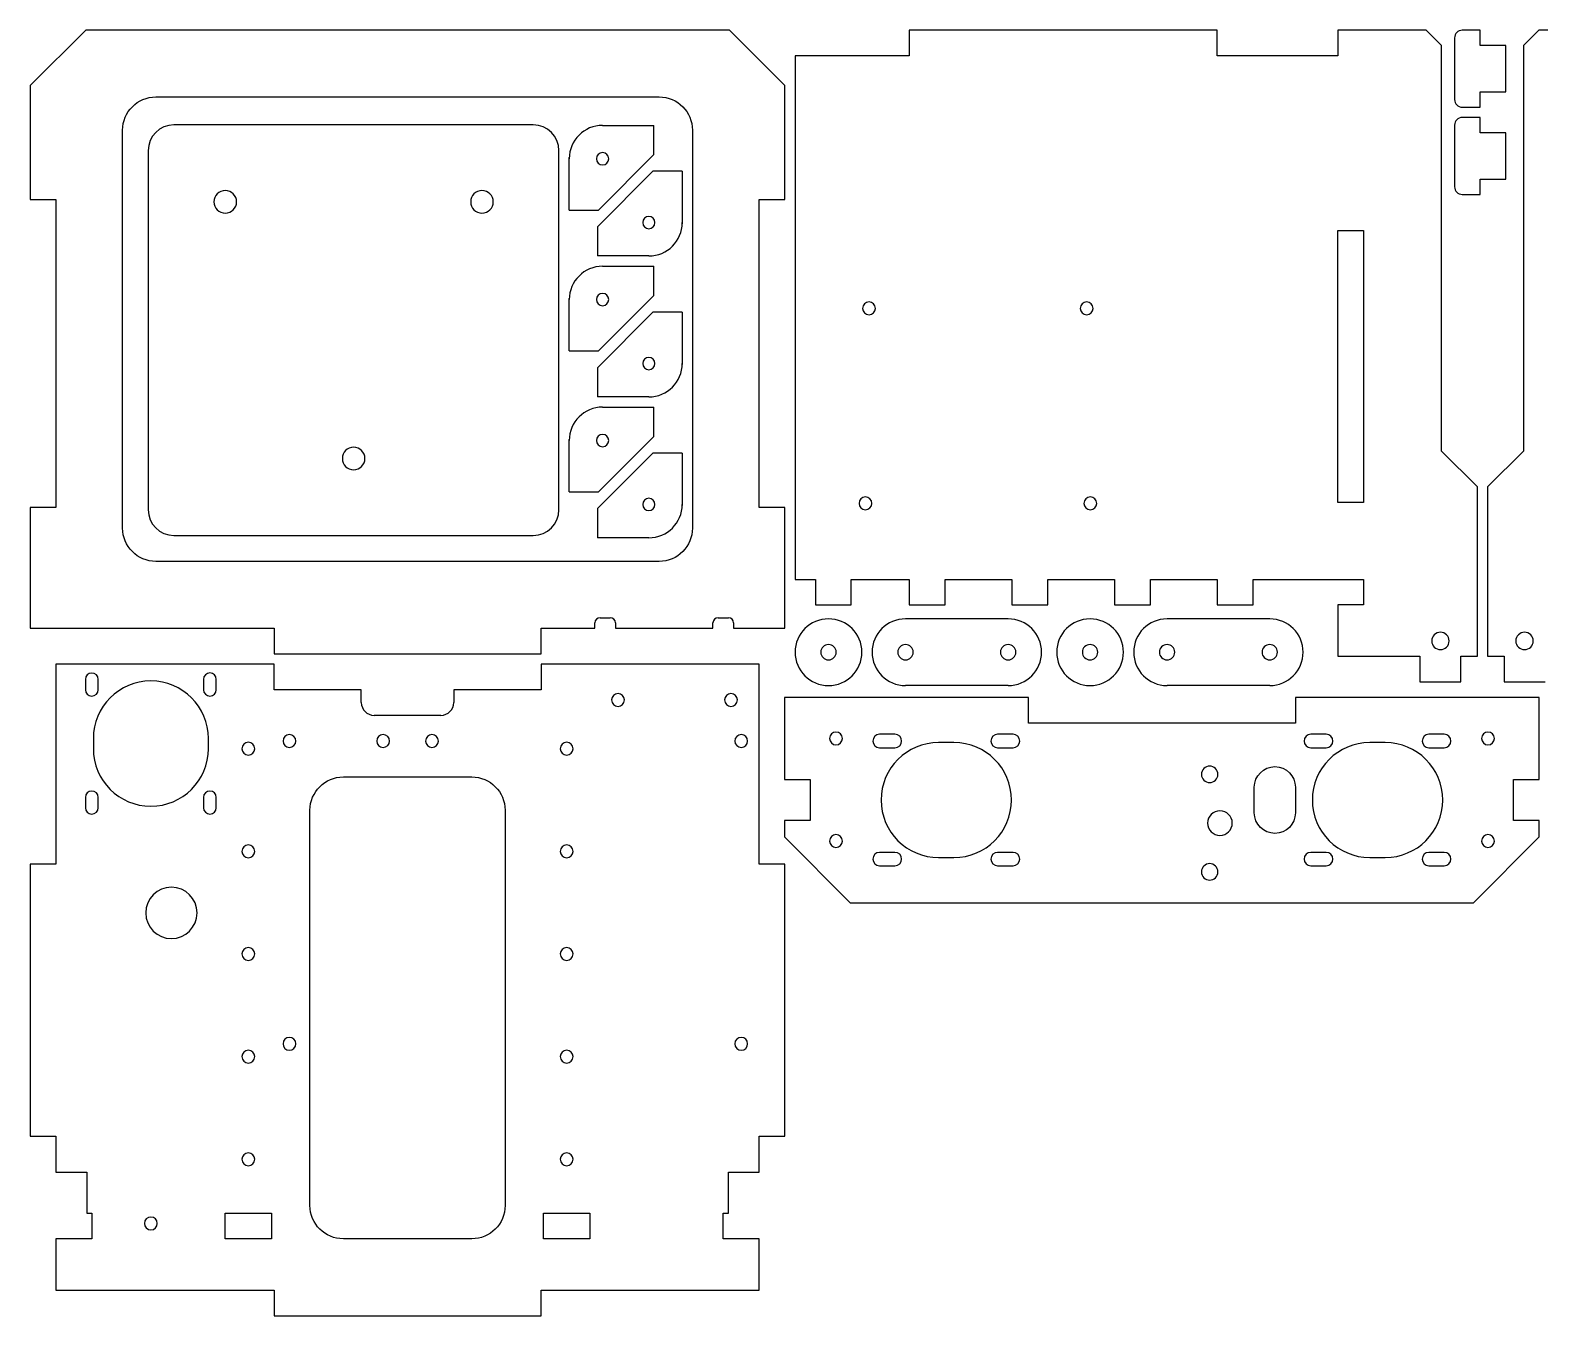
# Model space of a CAD drawing. Extents: x 0 to 517, y 0 to 251.
# Drawn here: x 0 to 294.1, y 0.1 to 250.6 of the extents above; entities that cross this region are included whole.
import ezdxf

# ---------------------------------------------------------------- set-up
doc = ezdxf.new("R2010")
doc.units = 0
doc.layers.add('Layer_1', color=7, linetype='CONTINUOUS')

msp = doc.modelspace()

# ---------------------------------------------------------------- linework, layer by layer
at = {"layer": 'Layer_1', "color": 7}
for points in [[(10.857497, 250.55161), (0.04954, 239.743653), (0.04953, 217.550328), (5.050433, 217.550328), (5.050433, 157.550503), (0.04953, 157.550501), (0.04953, 134.0508)], [(147.05048, 217.550328), (147.05048, 239.743643), (136.242522, 250.5516), (10.857497, 250.55161)], [(282.497947, 238.551642), (287.498851, 238.551642), (287.498851, 247.551618), (282.497947, 247.551618), (282.497947, 250.55023), (278.999106, 250.55023)], [(311.128088, 250.55161), (293.934293, 250.55161), (290.93568, 247.551618), (290.93568, 168.551393), (283.935241, 161.550955), (283.935241, 128.551051), (287.126782, 128.551051), (287.126782, 123.551524), (295.127678, 123.551524)], [(277.498421, 249.050919), (277.498421, 237.050961)], [(278.999106, 235.55165), (282.497947, 235.55165), (282.497947, 238.551642)], [(24.549697, 237.551181), (122.550323, 237.551181)], [(282.497947, 221.55077), (287.498851, 221.55077), (287.498851, 230.550746), (282.497947, 230.550746), (282.497947, 233.550738), (278.999106, 233.550738)], [(18.050862, 153.551432), (18.050862, 231.050977)], [(98.050167, 232.101037), (28.049909, 232.101037)], [(111.549436, 232.011467), (121.549872, 232.011467)], [(121.549872, 226.320164), (121.549872, 232.011467)], [(129.050538, 231.050977), (129.050538, 153.551432)], [(277.498421, 232.051427), (277.498421, 220.051469)], [(23.050386, 227.101514), (23.050386, 157.101261)], [(103.04969, 157.101261), (103.04969, 227.101514)], [(105.050611, 215.512206), (105.050611, 225.719343)], [(110.741905, 215.512206), (121.549862, 226.320164)], [(121.358322, 223.056961), (110.550365, 212.249004)], [(127.049616, 223.056961), (121.358312, 223.056961)], [(127.049616, 223.056961), (127.049616, 212.848454)], [(278.999106, 218.550778), (282.497947, 218.550778), (282.497947, 221.55077)], [(105.050611, 215.512206), (110.741905, 215.512206)], [(142.049576, 157.550501), (142.049576, 217.551698)], [(142.049576, 217.550328), (147.05048, 217.550328)], [(110.550365, 212.249004), (110.550365, 206.55632)], [(120.549412, 206.55633), (110.550355, 206.55633)], [(111.549436, 204.556799), (121.549872, 204.556799)], [(121.549872, 198.864114), (121.549872, 204.556799)], [(105.050611, 188.056154), (105.050611, 198.264667)], [(110.741905, 188.056154), (121.549862, 198.864114)], [(121.358322, 195.600919), (110.550365, 184.792957)], [(127.049616, 195.600919), (121.358312, 195.600919)], [(127.049616, 195.600919), (127.049616, 185.393783)], [(105.050611, 188.056154), (110.741905, 188.056154)], [(110.550365, 184.792957), (110.550365, 179.100277)], [(120.549412, 179.100277), (110.550355, 179.100277)], [(111.549436, 177.100742), (121.549872, 177.100742)], [(121.549872, 171.408062), (121.549872, 177.100742)], [(105.050611, 160.601479), (105.050611, 170.808616)], [(110.741905, 160.601479), (121.549862, 171.408062)], [(121.358322, 168.144866), (110.550365, 157.338284)], [(127.049616, 168.144866), (121.358312, 168.144866)], [(127.049616, 168.144866), (127.049616, 157.93773)], [(105.050611, 160.601479), (110.741905, 160.601479)], [(110.550365, 157.338283), (110.550365, 151.645603)], [(147.05048, 134.0508), (147.05048, 157.550501), (142.049576, 157.550501)], [(28.049909, 152.101734), (98.050167, 152.101734)], [(120.549412, 151.645603), (110.550355, 151.645603)], [(122.550323, 147.051222), (24.549697, 147.051222)], [(111.050585, 136.050334), (113.050117, 136.050334)], [(134.050061, 136.050334), (136.049592, 136.050334)], [(190.549663, 135.850519), (170.550186, 135.850519)], [(241.493015, 135.850518), (221.492155, 135.850518)], [(0.04953, 134.0508), (47.550542, 134.0508)], [(47.550542, 134.0508), (47.550542, 129.051274)], [(99.549478, 129.051274), (99.549478, 134.0508), (110.050135, 134.0508), (110.050135, 135.051256)], [(114.050577, 135.051256), (114.050577, 134.0508), (133.0496, 134.0508), (133.0496, 135.051256)], [(137.050043, 135.051256), (137.050043, 134.0508)], [(137.050043, 134.0508), (147.05048, 134.0508)], [(5.050433, 127.050361), (5.050433, 88.050476), (0.04953, 88.050475), (0.04953, 35.051089), (5.050433, 35.05109), (5.050433, 28.050651)], [(47.550542, 127.050361), (5.050433, 127.050361)], [(47.550542, 129.051274), (99.550848, 129.051274)], [(47.550542, 122.050835), (47.550542, 127.050361)], [(99.549478, 127.050361), (99.549478, 122.050835)], [(142.049576, 127.050361), (99.550848, 127.050361)], [(142.049576, 35.05109), (147.05048, 35.05109), (147.05048, 88.050476), (142.049576, 88.050475), (142.049576, 127.05036)], [(10.799617, 124.050369), (10.799617, 122.050835)], [(13.299379, 122.050835), (13.299379, 124.050369)], [(33.800473, 124.05037), (33.800473, 122.050835)], [(36.300235, 122.050835), (36.300235, 124.05037)], [(64.550034, 119.551072), (64.550034, 122.050835), (47.550542, 122.050835)], [(82.549976, 122.050835), (82.549976, 119.551072)], [(99.549478, 122.050835), (82.549986, 122.050835)], [(190.549663, 122.851475), (170.550186, 122.851475)], [(241.493015, 122.851475), (221.492155, 122.851475)], [(80.050214, 117.051309), (67.049795, 117.051309)], [(12.349908, 112.550633), (12.349908, 110.551099)], [(34.749934, 110.551099), (34.749934, 112.550633)], [(168.492764, 113.351274), (165.492772, 113.351274)], [(179.992512, 111.751371), (176.99252, 111.751371)], [(191.492243, 113.351274), (188.492252, 113.351274)], [(252.492523, 113.351274), (249.492532, 113.351274)], [(263.992259, 111.751371), (260.992268, 111.751371)], [(275.491996, 113.351274), (272.492005, 113.351274)], [(165.492772, 110.750914), (168.492764, 110.750914)], [(188.492252, 110.750914), (191.492243, 110.750914)], [(249.492532, 110.750914), (252.492523, 110.750914)], [(272.492005, 110.750914), (275.491996, 110.750914)], [(61.049811, 105.051343), (86.050198, 105.051343)], [(238.493024, 98.050905), (238.493024, 103.050431)], [(246.492541, 103.050431), (246.492541, 98.050905)], [(10.799617, 101.050896), (10.799617, 99.051362)], [(13.300759, 99.051362), (13.300759, 101.050896)], [(33.800473, 101.050896), (33.800473, 99.051362)], [(36.300235, 99.051362), (36.300235, 101.050896)], [(54.549597, 21.550441), (54.549597, 98.551132)], [(92.550403, 98.551132), (92.550403, 21.550441)], [(168.492774, 90.350423), (165.492782, 90.350423)], [(176.99252, 89.351345), (179.992512, 89.351345)], [(191.492243, 90.350423), (188.492252, 90.350423)], [(252.492523, 90.350423), (249.492532, 90.350423)], [(260.992268, 89.351345), (263.992259, 89.351345)], [(275.491997, 90.350422), (272.492006, 90.350422)], [(165.492782, 87.751441), (168.492774, 87.751441)], [(188.492252, 87.751441), (191.492243, 87.751441)], [(249.492532, 87.751441), (252.492523, 87.751441)], [(272.492006, 87.751441), (275.491997, 87.751441)], [(142.049576, 28.050651), (142.049576, 35.051091)], [(5.050433, 28.050651), (11.050417, 28.050651), (11.050417, 20.051135)], [(136.049592, 20.051135), (136.049592, 28.050651), (142.049576, 28.050651)], [(11.050417, 20.051135), (12.049498, 20.051135), (12.049498, 15.051608)], [(142.049576, 15.05023), (135.050512, 15.05023), (135.050522, 20.051134), (136.049602, 20.051135)], [(12.049498, 15.05023), (5.050443, 15.05023), (5.050433, 5.051178), (47.550542, 5.051177), (47.550542, 0.05027), (99.550848, 0.05028)], [(86.050198, 15.05023), (61.049811, 15.05023)], [(142.049576, 5.051177), (142.049576, 15.050229)], [(99.549478, 0.05028), (99.549478, 5.051179), (142.049576, 5.051177)]]:
    msp.add_lwpolyline(points, dxfattribs=at)
for points in [[(171.241966, 250.55161), (171.241966, 245.550707), (149.050021, 245.550707), (149.050021, 143.551006), (152.992594, 143.551006), (152.992594, 138.551479), (159.993029, 138.551479), (159.993029, 143.551006), (171.241966, 143.551006), (171.241966, 138.551479), (178.242401, 138.551479), (178.242401, 143.551006), (191.242822, 143.551006), (191.242822, 138.551479), (198.241882, 138.551479), (198.241882, 143.551006), (211.242304, 143.551006), (211.242304, 138.551479), (218.242743, 138.551479), (218.242743, 143.551006), (231.243164, 143.551006), (231.243164, 138.551479), (238.242223, 138.551479), (238.242223, 143.551006), (259.742392, 143.551006), (259.742392, 138.551479), (254.742865, 138.551479), (254.742865, 128.551051), (270.741898, 128.551051), (270.741898, 123.551524), (278.742794, 123.551524), (278.742794, 128.551051), (281.93571, 128.551051), (281.93571, 161.550955), (274.935272, 168.551393), (274.935272, 247.551618), (271.935282, 250.55161), (254.742865, 250.55161), (254.742865, 245.550707), (231.243164, 245.550707), (231.243164, 250.55161)], [(111.549436, 224.312372)], [(40.249697, 217.101077)], [(90.250461, 217.101077)], [(120.549412, 214.256805)], [(254.74286, 211.550344), (259.742388, 211.550344), (259.742388, 158.550957), (254.74286, 158.550957)], [(111.549436, 196.856312)], [(162.19238, 196.350571)], [(204.591883, 196.350571)], [(120.549412, 186.80076)], [(111.549436, 169.40026)], [(65.250074, 167.10169)], [(120.549412, 159.344708)], [(161.49233, 158.351141)], [(205.291926, 158.351141)], [(28.049909, 152.101734)], [(122.550323, 147.051222)], [(291.127228, 133.251537)], [(273.04322, 131.551036)], [(157.049537, 129.350309)], [(162.05043, 129.350309)], [(170.550186, 127.851002)], [(190.549663, 127.851002)], [(207.992884, 129.350308)], [(212.992409, 129.350308)], [(221.492154, 127.851002)], [(241.493015, 127.851002)], [(113.299547, 120.0513)], [(135.299932, 120.0513)], [(146.9926, 96.550221), (146.9926, 93.358682), (159.800098, 80.551187), (281.184676, 80.551187), (293.992173, 93.358682), (293.992173, 96.550221), (288.992645, 96.550221), (288.992645, 104.551116), (293.992173, 104.551116), (293.992173, 120.551529), (246.492539, 120.551529), (246.492539, 115.550624), (194.492233, 115.550624), (194.492233, 120.551529), (146.9926, 120.551529), (146.9926, 104.551116), (151.992133, 104.551116), (151.992133, 96.550221)], [(49.300653, 112.050405)], [(67.550026, 112.050405)], [(77.050232, 112.050405)], [(137.299473, 112.050405)], [(158.242907, 112.550633)], [(285.243001, 112.550633)], [(41.299758, 110.551099)], [(103.3005, 110.551099)], [(231.391988, 105.551572)], [(238.493024, 98.050905)], [(234.192163, 96.051371)], [(158.242907, 92.551151)], [(285.243001, 92.551151)], [(41.299758, 90.550238)], [(103.3005, 90.550238)], [(231.391988, 86.551169)], [(22.550155, 78.550273)], [(41.299758, 70.550757)], [(103.3005, 70.550757)], [(49.300653, 53.051038)], [(137.299473, 53.051038)], [(41.299758, 50.551274)], [(103.3005, 50.551274)], [(41.299758, 30.550414)], [(103.3005, 30.550414)], [(22.299355, 18.050221)], [(38.050346, 20.051132), (47.050312, 20.051132), (47.050312, 15.050227), (38.050346, 15.050227)], [(109.049674, 15.050227), (100.049698, 15.050227), (100.049698, 20.051132), (109.049674, 20.051132)], [(86.050198, 15.05023)]]:
    msp.add_lwpolyline(points, close=True, dxfattribs=at)
for points in [[(278.999106, 250.55023), (278.170905, 250.55023), (277.498421, 249.87913), (277.498421, 249.050919)], [(18.050862, 231.050977), (18.050862, 234.640769), (20.959904, 237.551181), (24.549697, 237.551181)], [(122.550323, 237.551181), (126.140116, 237.551181), (129.050538, 234.640769), (129.050538, 231.050977)], [(277.498421, 237.050961), (277.498421, 236.22276), (278.170905, 235.55165), (278.999106, 235.55165)], [(278.999106, 233.550738), (278.170905, 233.550738), (277.498421, 232.879628), (277.498421, 232.051427)], [(28.049909, 232.101037), (25.288317, 232.101037), (23.050386, 229.863106), (23.050386, 227.101514)], [(103.04969, 227.101514), (103.04969, 229.863106), (100.811758, 232.101037), (98.050167, 232.101037)], [(111.549436, 232.011467), (107.959643, 232.011467), (105.050611, 229.102425), (105.050611, 225.512633)], [(111.549436, 226.711534), (110.886605, 226.711534), (110.350545, 226.174103), (110.350545, 225.512643)], [(112.749716, 225.512643), (112.749716, 226.174103), (112.212276, 226.711534), (111.549436, 226.711534)], [(110.350545, 225.512643), (110.350545, 224.849803), (110.886605, 224.312372), (111.549436, 224.312372)], [(111.549436, 224.312372), (112.212276, 224.312372), (112.749716, 224.849803), (112.749716, 225.512643)], [(38.050346, 219.301809), (36.834915, 219.301809), (35.849614, 218.316508), (35.849614, 217.101077)], [(40.249697, 217.101077), (40.249697, 218.316508), (39.265777, 219.301809), (38.050346, 219.301809)], [(88.04974, 219.301809), (86.835679, 219.301809), (85.850388, 218.316508), (85.850388, 217.101077)], [(90.250461, 217.101077), (90.250461, 218.316508), (89.265161, 219.301809), (88.04974, 219.301809)], [(277.498421, 220.051469), (277.498421, 219.223259), (278.170905, 218.550778), (278.999106, 218.550778)], [(35.849614, 217.101077), (35.849614, 215.887026), (36.834915, 214.901726), (38.050346, 214.901726)], [(38.050346, 214.901726), (39.265777, 214.901726), (40.249697, 215.887026), (40.249697, 217.101077)], [(85.850388, 217.101077), (85.850388, 215.887026), (86.835679, 214.901726), (88.04974, 214.901726)], [(88.04974, 214.901726), (89.265161, 214.901726), (90.250461, 215.887026), (90.250461, 217.101077)], [(120.549412, 214.256805), (119.886571, 214.256805), (119.350511, 213.719375), (119.350511, 213.056535)], [(119.350511, 213.056535), (119.350511, 212.393704), (119.886571, 211.856264), (120.549412, 211.856264)], [(121.749683, 213.056535), (121.749683, 213.719375), (121.213622, 214.256805), (120.549412, 214.256805)], [(120.549412, 211.856264), (121.213622, 211.856264), (121.749683, 212.393704), (121.749683, 213.056535)], [(120.549412, 206.55633), (124.140574, 206.55633), (127.049616, 209.466742), (127.049616, 213.056535)], [(111.549436, 204.556799), (107.959643, 204.556799), (105.050611, 201.646377), (105.050611, 198.056584)], [(111.549436, 199.256856), (110.886605, 199.256856), (110.350545, 198.719421), (110.350545, 198.056584)], [(110.350545, 198.056584), (110.350545, 197.393747), (110.886605, 196.856312), (111.549436, 196.856312)], [(112.749716, 198.056584), (112.749716, 198.719421), (112.212276, 199.256856), (111.549436, 199.256856)], [(111.549436, 196.856312), (112.212276, 196.856312), (112.749716, 197.393747), (112.749716, 198.056584)], [(163.442261, 197.600453), (162.75186, 197.600453), (162.19238, 197.040969), (162.19238, 196.350571)], [(164.692142, 196.350571), (164.692142, 197.040969), (164.132661, 197.600453), (163.442261, 197.600453)], [(205.841764, 197.600453), (205.151366, 197.600453), (204.591883, 197.040969), (204.591883, 196.350571)], [(207.093023, 196.350571), (207.093023, 197.040969), (206.532161, 197.600453), (205.841764, 197.600453)], [(162.19238, 196.350571), (162.19238, 195.660174), (162.75186, 195.100689), (163.442261, 195.100689)], [(163.442261, 195.100689), (164.132661, 195.100689), (164.692142, 195.660174), (164.692142, 196.350571)], [(204.591883, 196.350571), (204.591883, 195.660174), (205.151366, 195.100689), (205.841764, 195.100689)], [(205.841764, 195.100689), (206.532161, 195.100689), (207.093023, 195.660174), (207.093023, 196.350571)], [(120.549412, 186.80076), (119.886571, 186.80076), (119.350511, 186.263324), (119.350511, 185.600488)], [(119.350511, 185.600488), (119.350511, 184.937651), (119.886571, 184.401593), (120.549412, 184.401593)], [(121.749683, 185.600488), (121.749683, 186.263324), (121.213622, 186.80076), (120.549412, 186.80076)], [(120.549412, 184.401593), (121.213622, 184.401593), (121.749683, 184.937651), (121.749683, 185.600488)], [(120.549412, 179.100277), (124.140574, 179.100277), (127.049616, 182.010695), (127.049616, 185.600488)], [(111.549436, 177.100742), (107.959643, 177.100742), (105.050611, 174.190324), (105.050611, 170.600532)], [(111.549436, 171.800804), (110.886605, 171.800804), (110.350545, 171.263369), (110.350545, 170.600532)], [(110.350545, 170.600532), (110.350545, 169.937695), (110.886605, 169.40026), (111.549436, 169.40026)], [(112.749716, 170.600532), (112.749716, 171.263369), (112.212276, 171.800804), (111.549436, 171.800804)], [(111.549436, 169.40026), (112.212276, 169.40026), (112.749716, 169.937695), (112.749716, 170.600532)], [(63.050723, 169.301041), (61.835292, 169.301041), (60.849991, 168.317121), (60.849991, 167.10169)], [(65.250074, 167.10169), (65.250074, 168.317121), (64.264774, 169.301041), (63.050723, 169.301041)], [(60.849991, 167.10169), (60.849991, 165.886261), (61.835292, 164.900963), (63.050723, 164.900963)], [(63.050723, 164.900963), (64.264774, 164.900963), (65.250074, 165.886261), (65.250074, 167.10169)], [(120.549412, 159.344708), (119.886571, 159.344708), (119.350511, 158.808651), (119.350511, 158.145813)], [(121.749683, 158.145813), (121.749683, 158.808651), (121.213622, 159.344708), (120.549412, 159.344708)], [(162.74221, 159.601023), (162.05181, 159.601023), (161.49233, 159.04154), (161.49233, 158.351141)], [(163.992091, 158.351141), (163.992091, 159.04154), (163.432601, 159.601023), (162.74221, 159.601023)], [(206.541808, 159.601023), (205.851411, 159.601023), (205.291926, 159.04154), (205.291926, 158.351141)], [(207.793068, 158.351141), (207.793068, 159.04154), (207.232206, 159.601023), (206.541808, 159.601023)], [(23.050386, 157.101261), (23.050386, 154.33967), (25.288317, 152.101734), (28.049909, 152.101734)], [(98.050167, 152.101734), (100.811758, 152.101734), (103.04969, 154.33967), (103.04969, 157.101261)], [(119.350511, 158.145813), (119.350511, 157.482977), (119.886571, 156.945541), (120.549412, 156.945541)], [(120.549412, 156.945541), (121.213622, 156.945541), (121.749683, 157.482977), (121.749683, 158.145813)], [(120.549412, 151.645603), (124.140574, 151.645603), (127.049616, 154.556022), (127.049616, 158.145813)], [(161.49233, 158.351141), (161.49233, 157.660744), (162.05181, 157.101261), (162.74221, 157.101261)], [(162.74221, 157.101261), (163.432601, 157.101261), (163.992091, 157.660744), (163.992091, 158.351141)], [(205.291926, 158.351141), (205.291926, 157.660744), (205.851411, 157.101261), (206.541808, 157.101261)], [(206.541808, 157.101261), (207.232206, 157.101261), (207.793068, 157.660744), (207.793068, 158.351141)], [(24.549697, 147.051222), (20.959904, 147.051222), (18.050862, 149.96164), (18.050862, 153.551432)], [(129.050538, 153.551432), (129.050538, 149.96164), (126.140116, 147.051222), (122.550323, 147.051222)], [(111.050585, 136.050334), (110.497985, 136.050334), (110.050125, 135.60385), (110.050125, 135.051256)], [(114.050577, 135.051256), (114.050577, 135.60385), (113.602717, 136.051712), (113.050117, 136.051712)], [(134.050061, 136.050334), (133.497471, 136.050334), (133.04961, 135.60385), (133.04961, 135.051256)], [(137.050043, 135.051256), (137.050043, 135.60385), (136.602183, 136.051712), (136.049592, 136.051712)], [(155.550226, 135.850519), (151.960433, 135.850519), (149.050011, 132.941479), (149.050011, 129.350309)], [(162.05043, 129.350309), (162.05043, 132.941479), (159.140018, 135.850519), (155.550226, 135.850519)], [(170.550186, 135.850518), (166.960393, 135.850518), (164.049971, 132.941478), (164.049971, 129.350308)], [(197.049874, 129.350308), (197.049874, 132.9401), (194.139456, 135.850519), (190.549663, 135.850519)], [(206.493577, 135.850519), (202.902408, 135.850519), (199.993367, 132.9401), (199.993367, 129.350308)], [(212.992409, 129.350308), (212.992409, 132.9401), (210.083369, 135.850519), (206.493577, 135.850519)], [(221.492154, 135.850518), (217.902363, 135.850518), (214.991944, 132.941478), (214.991944, 129.350308)], [(247.991847, 129.350308), (247.991847, 132.9401), (245.082807, 135.850518), (241.493015, 135.850518)], [(274.742343, 133.251536), (273.803899, 133.251536), (273.04322, 132.489481), (273.04322, 131.551036)], [(276.442843, 131.551036), (276.442843, 132.489481), (275.680788, 133.251536), (274.742343, 133.251536)], [(291.127228, 133.251537), (290.188784, 133.251537), (289.426728, 132.489482), (289.426728, 131.551036)], [(292.827729, 131.551036), (292.827729, 132.489482), (292.065673, 133.251537), (291.127228, 133.251537)], [(155.550226, 130.850994), (154.722025, 130.850994), (154.049545, 130.179888), (154.049545, 129.350309)], [(157.049537, 129.350309), (157.049537, 130.179888), (156.378426, 130.850994), (155.550226, 130.850994)], [(170.550186, 130.850993), (169.721975, 130.850993), (169.049495, 130.179887), (169.049495, 129.350308)], [(172.049487, 129.350308), (172.049487, 130.179887), (171.378386, 130.850993), (170.550186, 130.850993)], [(190.549663, 130.850993), (189.721462, 130.850993), (189.050357, 130.179887), (189.050357, 129.350308)], [(192.050348, 129.350308), (192.050348, 130.179887), (191.377865, 130.850993), (190.549663, 130.850993)], [(206.492199, 130.850993), (205.663998, 130.850993), (204.992892, 130.179887), (204.992892, 129.350308)], [(207.992884, 129.350308), (207.992884, 130.179887), (207.321779, 130.850993), (206.492199, 130.850993)], [(221.492154, 130.850993), (220.663953, 130.850993), (219.992847, 130.179887), (219.992847, 129.350308)], [(222.992839, 129.350308), (222.992839, 130.179887), (222.320356, 130.850993), (221.492154, 130.850993)], [(241.493015, 130.850993), (240.664813, 130.850993), (239.99233, 130.179887), (239.99233, 129.350308)], [(242.992322, 129.350308), (242.992322, 130.179887), (242.321216, 130.850993), (241.493015, 130.850993)], [(273.04322, 131.551036), (273.04322, 130.612592), (273.803899, 129.850536), (274.742343, 129.850536)], [(274.742343, 129.850536), (275.680788, 129.850536), (276.442843, 130.612592), (276.442843, 131.551036)], [(289.426728, 131.551036), (289.426728, 130.612592), (290.188784, 129.850536), (291.127228, 129.850536)], [(291.127228, 129.850536), (292.065673, 129.850536), (292.827729, 130.612592), (292.827729, 131.551036)], [(149.050011, 129.350309), (149.050011, 125.760517), (151.960433, 122.851476), (155.550226, 122.851476)], [(154.049545, 129.350309), (154.049545, 128.522107), (154.722025, 127.851002), (155.550226, 127.851002)], [(155.550226, 127.851002), (156.378426, 127.851002), (157.049537, 128.522107), (157.049537, 129.350309)], [(155.550226, 122.851476), (159.140018, 122.851476), (162.05043, 125.760517), (162.05043, 129.350309)], [(164.049971, 129.350308), (164.049971, 125.760516), (166.960393, 122.851475), (170.550186, 122.851475)], [(169.049495, 129.350308), (169.049495, 128.522106), (169.721975, 127.851002), (170.550186, 127.851002)], [(170.550186, 127.851002), (171.378386, 127.851002), (172.049487, 128.522106), (172.049487, 129.350308)], [(189.050357, 129.350308), (189.050357, 128.522106), (189.721462, 127.851002), (190.549663, 127.851002)], [(190.549663, 122.851475), (194.139456, 122.851475), (197.049874, 125.760516), (197.049874, 129.350308)], [(190.549663, 127.851002), (191.377865, 127.851002), (192.050348, 128.522106), (192.050348, 129.350308)], [(199.993367, 129.350308), (199.993367, 125.760516), (202.902408, 122.851475), (206.493577, 122.851475)], [(204.992892, 129.350308), (204.992892, 128.522106), (205.663998, 127.851002), (206.492199, 127.851002)], [(206.492199, 127.851002), (207.321779, 127.851002), (207.992884, 128.522106), (207.992884, 129.350308)], [(206.493577, 122.851475), (210.083369, 122.851475), (212.992409, 125.760516), (212.992409, 129.350308)], [(214.991944, 129.350308), (214.991944, 125.760516), (217.902363, 122.851475), (221.492154, 122.851475)], [(219.992847, 129.350308), (219.992847, 128.522106), (220.663953, 127.851002), (221.492154, 127.851002)], [(221.492154, 127.851002), (222.320356, 127.851002), (222.992839, 128.522106), (222.992839, 129.350308)], [(239.99233, 129.350308), (239.99233, 128.522106), (240.664813, 127.851002), (241.493015, 127.851002)], [(241.493015, 122.851475), (245.082807, 122.851475), (247.991847, 125.760516), (247.991847, 129.350308)], [(241.493015, 127.851002), (242.321216, 127.851002), (242.992322, 128.522106), (242.992322, 129.350308)], [(12.049498, 125.300251), (11.359098, 125.300251), (10.799617, 124.740767), (10.799617, 124.050369)], [(13.299379, 124.050369), (13.299379, 124.740767), (12.739889, 125.300251), (12.049498, 125.300251)], [(23.550616, 123.751336), (17.364592, 123.751336), (12.349908, 118.736652), (12.349908, 112.550633)], [(34.749934, 112.550633), (34.749934, 118.736652), (29.73525, 123.751336), (23.550616, 123.751336)], [(35.050354, 125.301629), (34.359953, 125.301629), (33.800473, 124.740768), (33.800473, 124.05037)], [(36.300235, 124.05037), (36.300235, 124.740768), (35.740754, 125.301629), (35.050354, 125.301629)], [(10.799617, 122.050835), (10.799617, 121.360437), (11.359098, 120.800953), (12.049498, 120.800953)], [(12.049498, 120.800953), (12.739889, 120.800953), (13.299379, 121.360437), (13.299379, 122.050835)], [(33.800473, 122.050835), (33.800473, 121.360437), (34.359953, 120.800954), (35.050354, 120.800954)], [(35.050354, 120.800954), (35.740754, 120.800954), (36.300235, 121.360437), (36.300235, 122.050835)], [(114.549428, 121.301182), (113.859037, 121.301182), (113.299547, 120.741698), (113.299547, 120.0513)], [(115.800689, 120.0513), (115.800689, 120.741698), (115.239828, 121.301182), (114.549428, 121.301182)], [(136.549823, 121.301182), (135.859422, 121.301182), (135.299932, 120.741698), (135.299932, 120.0513)], [(137.799703, 120.0513), (137.799703, 120.741698), (137.240213, 121.301182), (136.549823, 121.301182)], [(64.550034, 119.551072), (64.550034, 118.170277), (65.669005, 117.051309), (67.049795, 117.051309)], [(80.050214, 117.051309), (81.431005, 117.051309), (82.549976, 118.170277), (82.549976, 119.551072)], [(113.299547, 120.0513), (113.299547, 119.360903), (113.859037, 118.801419), (114.549428, 118.801419)], [(114.549428, 118.801419), (115.239828, 118.801419), (115.800689, 119.360903), (115.800689, 120.0513)], [(135.299932, 120.0513), (135.299932, 119.360903), (135.859422, 118.801419), (136.549823, 118.801419)], [(136.549823, 118.801419), (137.240213, 118.801419), (137.799703, 119.360903), (137.799703, 120.0513)], [(42.549639, 111.80098), (41.859238, 111.80098), (41.299758, 111.241496), (41.299758, 110.551099)], [(43.79952, 110.551099), (43.79952, 111.241496), (43.240039, 111.80098), (42.549639, 111.80098)], [(50.550534, 113.300287), (49.860134, 113.300287), (49.300653, 112.740802), (49.300653, 112.050405)], [(49.300653, 112.050405), (49.300653, 111.360008), (49.860134, 110.800523), (50.550534, 110.800523)], [(51.800415, 112.050405), (51.800415, 112.740802), (51.240925, 113.300287), (50.550534, 113.300287)], [(50.550534, 110.800523), (51.240925, 110.800523), (51.800415, 111.360008), (51.800415, 112.050405)], [(68.799907, 113.300287), (68.109506, 113.300287), (67.550026, 112.740802), (67.550026, 112.050405)], [(67.550026, 112.050405), (67.550026, 111.360008), (68.109506, 110.800523), (68.799907, 110.800523)], [(70.049788, 112.050405), (70.049788, 112.740802), (69.490307, 113.300287), (68.799907, 113.300287)], [(68.799907, 110.800523), (69.490307, 110.800523), (70.049788, 111.360008), (70.049788, 112.050405)], [(78.300113, 113.300287), (77.609713, 113.300287), (77.050232, 112.740802), (77.050232, 112.050405)], [(77.050232, 112.050405), (77.050232, 111.360008), (77.609713, 110.800523), (78.300113, 110.800523)], [(79.549994, 112.050405), (79.549994, 112.740802), (78.990504, 113.300287), (78.300113, 113.300287)], [(78.300113, 110.800523), (78.990504, 110.800523), (79.549994, 111.360008), (79.549994, 112.050405)], [(104.550381, 111.80098), (103.85998, 111.80098), (103.3005, 111.241496), (103.3005, 110.551099)], [(105.800262, 110.551099), (105.800262, 111.241496), (105.240781, 111.80098), (104.550381, 111.80098)], [(138.549364, 113.300287), (137.858964, 113.300287), (137.299473, 112.740802), (137.299473, 112.050405)], [(137.299473, 112.050405), (137.299473, 111.360008), (137.858964, 110.800523), (138.549364, 110.800523)], [(139.800615, 112.050405), (139.800615, 112.740802), (139.239754, 113.300287), (138.549364, 113.300287)], [(138.549364, 110.800523), (139.239754, 110.800523), (139.800615, 111.360008), (139.800615, 112.050405)], [(156.993026, 113.800515), (156.302636, 113.800515), (155.741766, 113.241031), (155.741766, 112.550633)], [(155.741766, 112.550633), (155.741766, 111.860236), (156.302636, 111.300752), (156.993026, 111.300752)], [(158.242907, 112.550633), (158.242907, 113.241031), (157.683427, 113.800515), (156.993026, 113.800515)], [(156.993026, 111.300752), (157.683427, 111.300752), (158.242907, 111.860236), (158.242907, 112.550633)], [(165.492772, 113.351274), (164.774812, 113.351274), (164.191901, 112.768363), (164.191901, 112.050405)], [(164.191901, 112.050405), (164.191901, 111.332447), (164.774812, 110.750914), (165.492772, 110.750914)], [(176.99252, 111.751371), (170.806496, 111.751371), (165.791812, 106.736686), (165.791812, 100.550669)], [(169.792255, 112.050405), (169.792255, 112.768363), (169.210725, 113.351274), (168.492764, 113.351274)], [(168.492764, 110.750914), (169.210725, 110.750914), (169.792255, 111.332447), (169.792255, 112.050405)], [(191.191832, 100.550669), (191.191832, 106.736686), (186.178525, 111.751371), (179.992512, 111.751371)], [(188.492252, 113.351274), (187.774293, 113.351274), (187.192761, 112.768363), (187.192761, 112.050405)], [(187.192761, 112.050405), (187.192761, 111.332447), (187.774293, 110.750914), (188.492252, 110.750914)], [(192.793112, 112.050405), (192.793112, 112.768363), (192.210201, 113.351274), (191.492243, 113.351274)], [(191.492243, 110.750914), (192.210201, 110.750914), (192.793112, 111.332447), (192.793112, 112.050405)], [(249.492532, 113.351274), (248.774574, 113.351274), (248.193041, 112.768363), (248.193041, 112.050405)], [(248.193041, 112.050405), (248.193041, 111.332447), (248.774574, 110.750914), (249.492532, 110.750914)], [(260.992268, 111.751371), (254.807629, 111.751371), (249.792944, 106.736686), (249.792944, 100.550669)], [(253.792014, 112.050405), (253.792014, 112.768363), (253.210482, 113.351274), (252.492523, 113.351274)], [(252.492523, 110.750914), (253.210482, 110.750914), (253.792014, 111.332447), (253.792014, 112.050405)], [(275.192962, 100.550669), (275.192962, 106.736686), (270.178277, 111.751371), (263.992259, 111.751371)], [(272.492005, 113.351274), (271.774046, 113.351274), (271.192514, 112.768363), (271.192514, 112.050405)], [(271.192514, 112.050405), (271.192514, 111.332447), (271.774046, 110.750914), (272.492005, 110.750914)], [(276.792865, 112.050405), (276.792865, 112.768363), (276.209954, 113.351274), (275.491996, 113.351274)], [(275.491996, 110.750914), (276.209954, 110.750914), (276.792865, 111.332447), (276.792865, 112.050405)], [(283.99312, 113.800514), (283.302722, 113.800514), (282.74186, 113.241031), (282.74186, 112.550633)], [(282.74186, 112.550633), (282.74186, 111.860236), (283.302722, 111.300752), (283.99312, 111.300752)], [(285.243001, 112.550633), (285.243001, 113.241031), (284.683517, 113.800514), (283.99312, 113.800514)], [(283.99312, 111.300752), (284.683517, 111.300752), (285.243001, 111.860236), (285.243001, 112.550633)], [(12.349908, 110.551099), (12.349908, 104.365081), (17.364592, 99.350397), (23.550616, 99.350397)], [(23.550616, 99.350397), (29.73525, 99.350397), (34.749934, 104.365081), (34.749934, 110.551099)], [(41.299758, 110.551099), (41.299758, 109.860701), (41.859238, 109.301217), (42.549639, 109.301217)], [(42.549639, 109.301217), (43.240039, 109.301217), (43.79952, 109.860701), (43.79952, 110.551099)], [(103.3005, 110.551099), (103.3005, 109.860701), (103.85998, 109.301217), (104.550381, 109.301217)], [(104.550381, 109.301217), (105.240781, 109.301217), (105.800262, 109.860701), (105.800262, 110.551099)], [(229.792084, 107.151476), (228.908761, 107.151476), (228.192181, 106.434896), (228.192181, 105.551572)], [(231.391988, 105.551572), (231.391988, 106.434896), (230.675407, 107.151476), (229.792084, 107.151476)], [(238.493024, 103.050431), (238.493024, 105.259428), (240.283097, 107.050879), (242.492093, 107.050879)], [(242.492093, 107.050879), (244.702468, 107.050879), (246.492541, 105.259428), (246.492541, 103.050431)], [(54.549597, 98.551132), (54.549597, 102.140924), (57.460019, 105.051343), (61.049811, 105.051343)], [(86.050198, 105.051343), (89.639991, 105.051343), (92.550403, 102.140924), (92.550403, 98.551132)], [(228.192181, 105.551572), (228.192181, 104.666871), (228.908761, 103.951669), (229.792084, 103.951669)], [(229.792084, 103.951669), (230.675407, 103.951669), (231.391988, 104.666871), (231.391988, 105.551572)], [(12.049498, 102.300778), (11.359098, 102.300778), (10.799617, 101.741294), (10.799617, 101.050896)], [(13.300759, 101.050896), (13.300759, 101.741294), (12.739899, 102.300778), (12.049498, 102.300778)], [(35.050354, 102.300778), (34.359953, 102.300778), (33.800473, 101.741294), (33.800473, 101.050896)], [(36.300235, 101.050896), (36.300235, 101.741294), (35.740754, 102.300778), (35.050354, 102.300778)], [(165.791812, 100.550669), (165.791812, 94.364651), (170.806496, 89.351345), (176.99252, 89.351345)], [(179.992512, 89.351345), (186.178525, 89.351345), (191.191832, 94.364651), (191.191832, 100.550669)], [(249.792944, 100.550669), (249.792944, 94.364651), (254.807629, 89.351345), (260.992268, 89.351345)], [(263.992259, 89.351345), (270.178277, 89.351345), (275.192962, 94.364651), (275.192962, 100.550669)], [(10.799617, 99.051362), (10.799617, 98.360964), (11.359098, 97.80148), (12.049498, 97.80148)], [(12.049498, 97.80148), (12.739899, 97.80148), (13.300759, 98.360964), (13.300759, 99.051362)], [(33.800473, 99.051362), (33.800473, 98.360964), (34.359953, 97.80148), (35.050354, 97.80148)], [(35.050354, 97.80148), (35.740754, 97.80148), (36.300235, 98.360964), (36.300235, 99.051362)], [(231.792997, 98.450537), (230.467323, 98.450537), (229.392453, 97.375666), (229.392453, 96.051371)], [(234.192163, 96.051371), (234.192163, 97.375666), (233.118671, 98.450537), (231.792997, 98.450537)], [(242.492093, 94.050458), (240.283097, 94.050458), (238.493024, 95.841909), (238.493024, 98.050905)], [(246.492541, 98.050905), (246.492541, 95.841909), (244.702468, 94.050458), (242.492093, 94.050458)], [(229.392453, 96.051371), (229.392453, 94.725697), (230.467323, 93.650827), (231.792997, 93.650827)], [(231.792997, 93.650827), (233.118671, 93.650827), (234.192163, 94.725697), (234.192163, 96.051371)], [(42.549639, 91.80012), (41.859238, 91.80012), (41.299758, 91.240636), (41.299758, 90.550238)], [(43.79952, 90.550238), (43.79952, 91.240636), (43.240039, 91.80012), (42.549639, 91.80012)], [(104.550381, 91.80012), (103.85998, 91.80012), (103.3005, 91.240636), (103.3005, 90.550238)], [(105.800262, 90.550238), (105.800262, 91.240636), (105.240781, 91.80012), (104.550381, 91.80012)], [(156.993026, 93.801033), (156.302636, 93.801033), (155.741766, 93.241549), (155.741766, 92.551151)], [(155.741766, 92.551151), (155.741766, 91.860754), (156.302636, 91.30127), (156.993026, 91.30127)], [(158.242907, 92.551151), (158.242907, 93.241549), (157.683427, 93.801033), (156.993026, 93.801033)], [(156.993026, 91.30127), (157.683427, 91.30127), (158.242907, 91.860754), (158.242907, 92.551151)], [(283.99312, 93.801033), (283.302722, 93.801033), (282.74186, 93.241549), (282.74186, 92.551151)], [(282.74186, 92.551151), (282.74186, 91.860754), (283.302722, 91.30127), (283.99312, 91.30127)], [(285.243001, 92.551151), (285.243001, 93.241549), (284.683517, 93.801033), (283.99312, 93.801033)], [(283.99312, 91.30127), (284.683517, 91.30127), (285.243001, 91.860754), (285.243001, 92.551151)], [(41.299758, 90.550238), (41.299758, 89.859841), (41.859238, 89.300357), (42.549639, 89.300357)], [(42.549639, 89.300357), (43.240039, 89.300357), (43.79952, 89.859841), (43.79952, 90.550238)], [(103.3005, 90.550238), (103.3005, 89.859841), (103.85998, 89.300357), (104.550381, 89.300357)], [(104.550381, 89.300357), (105.240781, 89.300357), (105.800262, 89.859841), (105.800262, 90.550238)], [(165.492782, 90.350423), (164.774822, 90.350423), (164.191911, 89.76889), (164.191911, 89.050931)], [(164.191911, 89.050931), (164.191911, 88.332973), (164.774822, 87.751441), (165.492782, 87.751441)], [(169.792265, 89.050931), (169.792265, 89.76889), (169.210735, 90.350423), (168.492774, 90.350423)], [(168.492774, 87.751441), (169.210735, 87.751441), (169.792265, 88.332973), (169.792265, 89.050931)], [(188.492252, 90.350423), (187.774293, 90.350423), (187.192761, 89.76889), (187.192761, 89.050931)], [(187.192761, 89.050931), (187.192761, 88.332973), (187.774293, 87.751441), (188.492252, 87.751441)], [(192.793112, 89.050931), (192.793112, 89.76889), (192.210201, 90.350423), (191.492243, 90.350423)], [(191.492243, 87.751441), (192.210201, 87.751441), (192.793112, 88.332973), (192.793112, 89.050931)], [(249.492532, 90.350423), (248.774574, 90.350423), (248.193041, 89.76889), (248.193041, 89.050931)], [(248.193041, 89.050931), (248.193041, 88.332973), (248.774574, 87.751441), (249.492532, 87.751441)], [(253.792014, 89.050931), (253.792014, 89.76889), (253.210482, 90.350423), (252.492523, 90.350423)], [(252.492523, 87.751441), (253.210482, 87.751441), (253.792014, 88.332973), (253.792014, 89.050931)], [(272.492006, 90.350422), (271.774047, 90.350422), (271.192515, 89.76889), (271.192515, 89.050931)], [(271.192515, 89.050931), (271.192515, 88.332973), (271.774047, 87.751441), (272.492006, 87.751441)], [(276.792866, 89.050931), (276.792866, 89.76889), (276.209955, 90.350422), (275.491997, 90.350422)], [(275.491997, 87.751441), (276.209955, 87.751441), (276.792866, 88.332973), (276.792866, 89.050931)], [(229.792084, 88.151072), (228.908761, 88.151072), (228.192181, 87.434491), (228.192181, 86.551169)], [(228.192181, 86.551169), (228.192181, 85.667845), (228.908761, 84.951265), (229.792084, 84.951265)], [(231.391988, 86.551169), (231.391988, 87.434491), (230.675407, 88.151072), (229.792084, 88.151072)], [(229.792084, 84.951265), (230.675407, 84.951265), (231.391988, 85.667845), (231.391988, 86.551169)], [(27.549679, 83.551178), (24.788087, 83.551178), (22.550155, 81.311863), (22.550155, 78.550273)], [(32.549202, 78.550273), (32.549202, 81.311863), (30.311271, 83.551178), (27.549679, 83.551178)], [(22.550155, 78.550273), (22.550155, 75.788682), (24.788087, 73.550747), (27.549679, 73.550747)], [(27.549679, 73.550747), (30.311271, 73.550747), (32.549202, 75.788682), (32.549202, 78.550273)], [(42.549639, 71.800638), (41.859238, 71.800638), (41.299758, 71.241154), (41.299758, 70.550757)], [(43.79952, 70.550757), (43.79952, 71.241154), (43.240039, 71.800638), (42.549639, 71.800638)], [(104.550381, 71.800638), (103.85998, 71.800638), (103.3005, 71.241154), (103.3005, 70.550757)], [(105.800262, 70.550757), (105.800262, 71.241154), (105.240781, 71.800638), (104.550381, 71.800638)], [(41.299758, 70.550757), (41.299758, 69.860358), (41.859238, 69.300875), (42.549639, 69.300875)], [(42.549639, 69.300875), (43.240039, 69.300875), (43.79952, 69.860358), (43.79952, 70.550757)], [(103.3005, 70.550757), (103.3005, 69.860358), (103.85998, 69.300875), (104.550381, 69.300875)], [(104.550381, 69.300875), (105.240781, 69.300875), (105.800262, 69.860358), (105.800262, 70.550757)], [(50.550534, 54.300919), (49.860134, 54.300919), (49.300653, 53.741435), (49.300653, 53.051038)], [(49.300653, 53.051038), (49.300653, 52.360641), (49.860134, 51.801156), (50.550534, 51.801156)], [(51.800415, 53.051038), (51.800415, 53.741435), (51.240925, 54.300919), (50.550534, 54.300919)], [(50.550534, 51.801156), (51.240925, 51.801156), (51.800415, 52.360641), (51.800415, 53.051038)], [(138.549364, 54.300919), (137.858964, 54.300919), (137.299473, 53.741435), (137.299473, 53.051038)], [(137.299473, 53.051038), (137.299473, 52.360641), (137.858964, 51.801156), (138.549364, 51.801156)], [(139.800615, 53.051038), (139.800615, 53.741435), (139.239754, 54.300919), (138.549364, 54.300919)], [(138.549364, 51.801156), (139.239754, 51.801156), (139.800615, 52.360641), (139.800615, 53.051038)], [(42.549639, 51.801156), (41.859238, 51.801156), (41.299758, 51.241673), (41.299758, 50.551274)], [(41.299758, 50.551274), (41.299758, 49.860877), (41.859238, 49.301393), (42.549639, 49.301393)], [(43.79952, 50.551274), (43.79952, 51.241673), (43.240039, 51.801156), (42.549639, 51.801156)], [(42.549639, 49.301393), (43.240039, 49.301393), (43.79952, 49.860877), (43.79952, 50.551274)], [(104.550381, 51.801156), (103.85998, 51.801156), (103.3005, 51.241673), (103.3005, 50.551274)], [(103.3005, 50.551274), (103.3005, 49.860877), (103.85998, 49.301393), (104.550381, 49.301393)], [(105.800262, 50.551274), (105.800262, 51.241673), (105.240781, 51.801156), (104.550381, 51.801156)], [(104.550381, 49.301393), (105.240781, 49.301393), (105.800262, 49.860877), (105.800262, 50.551274)], [(42.549639, 31.800296), (41.859238, 31.800296), (41.299758, 31.240811), (41.299758, 30.550414)], [(41.299758, 30.550414), (41.299758, 29.860016), (41.859238, 29.300533), (42.549639, 29.300533)], [(43.79952, 30.550414), (43.79952, 31.240811), (43.240039, 31.800296), (42.549639, 31.800296)], [(42.549639, 29.300533), (43.240039, 29.300533), (43.79952, 29.860016), (43.79952, 30.550414)], [(104.550381, 31.800296), (103.85998, 31.800296), (103.3005, 31.240811), (103.3005, 30.550414)], [(103.3005, 30.550414), (103.3005, 29.860016), (103.85998, 29.300533), (104.550381, 29.300533)], [(105.800262, 30.550414), (105.800262, 31.240811), (105.240781, 31.800296), (104.550381, 31.800296)], [(104.550381, 29.300533), (105.240781, 29.300533), (105.800262, 29.860016), (105.800262, 30.550414)], [(61.049811, 15.05023), (57.460019, 15.05023), (54.549597, 17.960649), (54.549597, 21.550441)], [(92.550403, 21.550441), (92.550403, 17.960649), (89.639991, 15.05023), (86.050198, 15.05023)], [(23.549236, 19.300103), (22.860216, 19.300103), (22.299355, 18.740619), (22.299355, 18.050221)], [(22.299355, 18.050221), (22.299355, 17.359824), (22.860216, 16.80034), (23.549236, 16.80034)], [(24.800497, 18.050221), (24.800497, 18.740619), (24.239636, 19.300103), (23.549236, 19.300103)], [(23.549236, 16.80034), (24.239636, 16.80034), (24.800497, 17.359824), (24.800497, 18.050221)]]:
    msp.add_open_spline(points, degree=3, dxfattribs=at)

doc.saveas('drawing.dxf')
